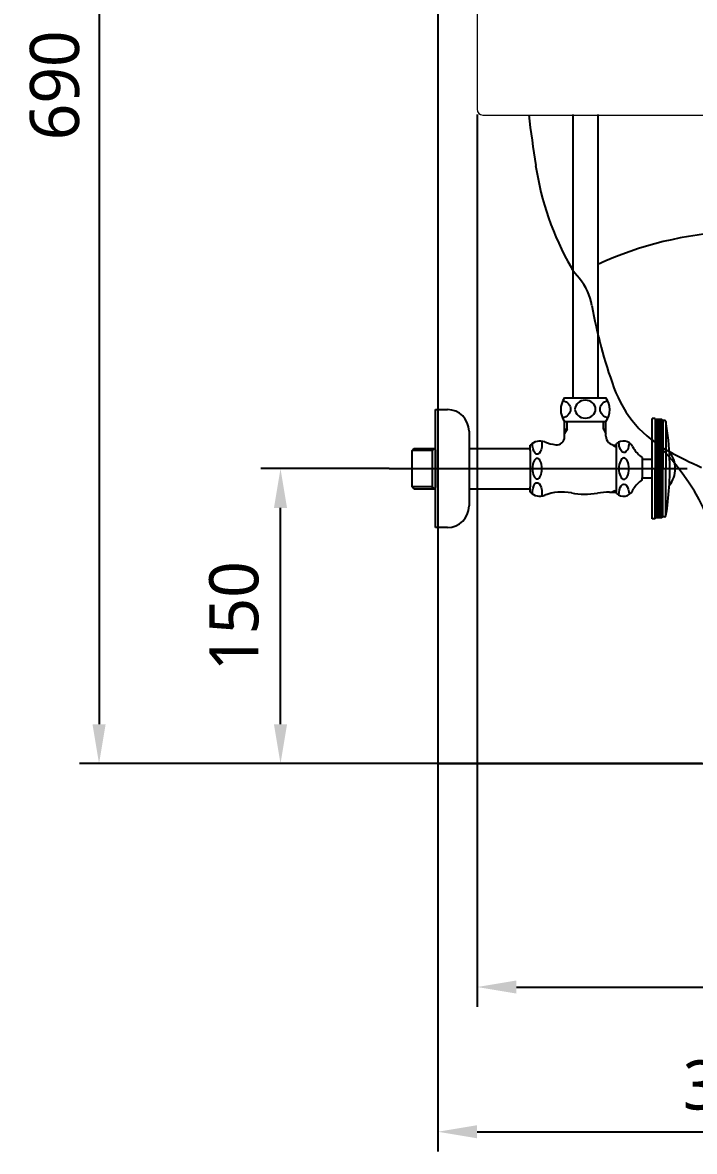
# Model space of a CAD drawing. Extents: x 2405 to 4616, y 341 to 2571.
# Drawn here: x 2405 to 2747, y 341 to 914 of the extents above; entities that cross this region are included whole.
import ezdxf

# ---------------------------------------------------------------- set-up
doc = ezdxf.new("R2010")
doc.units = 0
doc.header["$LTSCALE"] = 20
doc.header["$MEASUREMENT"] = 0
doc.layers.get('0').update_dxf_attribs({"linetype": 'CONTINUOUS'})
doc.layers.get('DEFPOINTS').update_dxf_attribs({"linetype": 'CONTINUOUS'})
for name, color, linetype in [('1', 1, 'CONTINUOUS'), ('4', 4, 'CONTINUOUS'), ('6', 6, 'CONTINUOUS')]:
    doc.layers.add(name, color=color, linetype=linetype)
doc.styles.get("Standard").update_dxf_attribs({"font": 'NanumGothic.ttf'})
doc.dimstyles.get("Standard").update_dxf_attribs({"dimtxt": 2.7, "dimasz": 2, "dimexe": 2, "dimexo": 1, "dimgap": 1.5, "dimtad": 1, "dimlfac": 10, "dimzin": 0, "dimdsep": 46, "dimtxsty": 'Standard', "dimcen": 0, "dimclrt": 2, "dimadec": 0, "dimazin": 0, "dimtfac": 1, "dimtofl": 0, "dimtmove": 0, "dimatfit": 3, "dimfxl": 0, "dimtolj": 1, "dimtzin": 0, "dimarcsym": 0})

# ---------------------------------------------------------------- blocks, each defined once
blk = doc.blocks.new('*D13')
at = {"layer": '1', "color": 3, "linetype": 'ByBlock', "lineweight": -2}
for p, q in [((2616.47, 537.68), (2616.47, 340.5)), ((2921.47, 404.1), (2921.47, 340.5)), ((2636.47, 350.5), (2901.47, 350.5))]:
    blk.add_line(p, q, dxfattribs=at)
at = {"layer": '1', "color": 3}
for points in [[(2636.47, 353.84), (2636.47, 347.17), (2616.47, 350.5)], [(2901.47, 353.84), (2901.47, 347.17), (2921.47, 350.5)]]:
    blk.add_solid(points, dxfattribs=at)
at = {"layer": 'DEFPOINTS', "color": 0}
for p in [(2616.47, 537.68), (2921.47, 404.1), (2921.47, 350.5)]:
    blk.add_point(p, dxfattribs=at)
at = {"layer": '1', "color": 2, "insert": (2768.97, 374.13), "char_height": 25, "attachment_point": 5}
blk.add_mtext('\\A1;305', dxfattribs=at)
blk = doc.blocks.new('*D14')
at = {"layer": '1', "color": 3, "linetype": 'ByBlock', "lineweight": -2}
for p, q in [((2591.81, 687.68), (2526.47, 687.68)), ((2536.47, 557.68), (2536.47, 667.68)), ((2616.47, 537.68), (2526.47, 537.68))]:
    blk.add_line(p, q, dxfattribs=at)
at = {"layer": '1', "color": 3}
for points in [[(2533.14, 667.68), (2539.8, 667.68), (2536.47, 687.68)], [(2533.14, 557.68), (2539.8, 557.68), (2536.47, 537.68)]]:
    blk.add_solid(points, dxfattribs=at)
at = {"layer": 'DEFPOINTS', "color": 0}
for p in [(2536.47, 687.68), (2591.81, 687.68), (2616.47, 537.68)]:
    blk.add_point(p, dxfattribs=at)
at = {"layer": '1', "color": 2, "insert": (2512.9, 612.68), "char_height": 25, "attachment_point": 5, "rotation": 90}
blk.add_mtext('\\A1;150', dxfattribs=at)
blk = doc.blocks.new('*D10')
at = {"layer": '1', "color": 3, "linetype": 'ByBlock', "lineweight": -2}
for p, q in [((2636.47, 867.68), (2636.47, 414.1)), ((2921.47, 449.27), (2921.47, 414.1)), ((2656.47, 424.1), (2901.47, 424.1))]:
    blk.add_line(p, q, dxfattribs=at)
at = {"layer": '1', "color": 3}
for points in [[(2656.47, 427.43), (2656.47, 420.76), (2636.47, 424.1)], [(2901.47, 427.43), (2901.47, 420.76), (2921.47, 424.1)]]:
    blk.add_solid(points, dxfattribs=at)
at = {"layer": 'DEFPOINTS', "color": 0}
for p in [(2636.47, 867.68), (2921.47, 449.27), (2921.47, 424.1)]:
    blk.add_point(p, dxfattribs=at)
at = {"layer": '1', "color": 2, "insert": (2778.97, 447.71), "char_height": 25, "attachment_point": 5}
blk.add_mtext('\\A1;285', dxfattribs=at)
blk = doc.blocks.new('*D8')
at = {"color": 3, "linetype": 'ByBlock', "lineweight": -2}
for p, q in [((2640.42, 1227.45), (2434.2, 1227.45)), ((2444.2, 1207.45), (2444.2, 557.68)), ((2751, 537.68), (2434.2, 537.68))]:
    blk.add_line(p, q, dxfattribs=at)
at = {"color": 3, "linetype": 'Continuous'}
for points in [[(2440.87, 1207.45), (2447.53, 1207.45), (2444.2, 1227.45)], [(2440.87, 557.68), (2447.53, 557.68), (2444.2, 537.68)]]:
    blk.add_solid(points, dxfattribs=at)
at = {"layer": 'DEFPOINTS', "color": 0, "linetype": 'Continuous'}
for p in [(2640.42, 1227.45), (2444.2, 537.68), (2751, 537.68)]:
    blk.add_point(p, dxfattribs=at)
at = {"color": 2, "linetype": 'Continuous', "lineweight": 0, "insert": (2421.7, 882.57), "char_height": 25, "attachment_point": 5, "rotation": 90}
blk.add_mtext('\\A1;690', dxfattribs=at)

msp = doc.modelspace()

# ---------------------------------------------------------------- linework, layer by layer
at = {"color": 0, "linetype": 'Continuous', "lineweight": 0}
for p, q in [((2636.42, 1193.45), (2636.42, 870.42)), ((2639.42, 867.42), (2797.88, 867.42))]:
    msp.add_line(p, q, dxfattribs=at)
at = {"color": 0}
msp.add_line((2686.17, 787.22), (2688.45, 784.45), dxfattribs=at)
at = {"color": 0, "linetype": 'Continuous', "lineweight": 0}
msp.add_arc((2639.42, 870.42), 3, 180, 270, dxfattribs=at)
at = {"color": 0}
for centre, radius, start, end in [((3637.48, 988.88), 982.3, 187.09348, 188.60773), ((2814.55, 864.31), 150, 188.60773, 209.68275), ((2774.29, 625.8), 182.48, 70.64618, 114.75388), ((2701.61, 799.93), 20, 209.68275, 219.47246), ((2665.29, 765.38), 30, 10.0207, 39.47246), ((2941.02, 814.1), 250, 190.0207, 199.94069), ((2762.41, 749.3), 60, 199.94069, 241.61046), ((2646.94, 616.77), 116.3, 9.15728, 47.46405), ((2852.75, 916.45), 250, 241.61046, 245.88583)]:
    msp.add_arc(centre, radius, start, end, dxfattribs=at)
at = {"layer": '1'}
msp.add_line((2591.81, 687.68), (2743.35, 687.68), dxfattribs=at)
msp.add_line((2591.81, 687.68), (2743.35, 687.68), dxfattribs=at)
at = {"layer": '4'}
for p, q in [((2685.12, 867.68), (2685.12, 723.68)), ((2685.12, 867.68), (2685.12, 723.68)), ((2697.82, 867.68), (2697.82, 723.68)), ((2697.82, 867.68), (2697.82, 723.68)), ((2680.97, 723.68), (2685.12, 723.68)), ((2680.97, 723.68), (2685.12, 723.68)), ((2685.12, 723.68), (2701.97, 723.68)), ((2685.12, 723.68), (2701.97, 723.68)), ((2615.35, 657.68), (2615.35, 717.68)), ((2615.35, 717.68), (2621.35, 717.68)), ((2615.35, 657.68), (2615.35, 717.68)), ((2615.35, 717.68), (2621.35, 717.68)), ((2725.47, 712.18), (2725.47, 713.18)), ((2726.97, 713.18), (2725.47, 713.18)), ((2725.47, 712.18), (2725.47, 713.18)), ((2726.97, 713.18), (2725.47, 713.18)), ((2725.47, 687.68), (2725.47, 712.18)), ((2725.47, 687.68), (2725.47, 712.18)), ((2726.97, 712.98), (2726.97, 713.18)), ((2726.97, 712.98), (2726.97, 713.18)), ((2726.97, 712.98), (2726.97, 687.68)), ((2726.97, 712.98), (2726.97, 687.68)), ((2730.47, 712.27), (2726.97, 712.27)), ((2730.47, 712.27), (2726.97, 712.27)), ((2730.47, 712.68), (2727.27, 712.68)), ((2730.47, 712.68), (2727.27, 712.68)), ((2730.97, 712.18), (2730.47, 712.68)), ((2730.47, 712.68), (2730.47, 687.68)), ((2730.97, 712.18), (2730.47, 712.68)), ((2730.47, 712.68), (2730.47, 687.68)), ((2731.79, 712.18), (2730.97, 712.18)), ((2730.97, 712.18), (2730.97, 687.68)), ((2731.79, 712.18), (2730.97, 712.18)), ((2730.97, 712.18), (2730.97, 687.68)), ((2632.35, 706.68), (2632.35, 668.68)), ((2632.35, 706.68), (2632.35, 668.68)), ((2680.97, 711.68), (2701.97, 711.68)), ((2680.97, 703.77), (2680.97, 711.68)), ((2680.97, 711.68), (2701.97, 711.68)), ((2680.97, 703.77), (2680.97, 711.68)), ((2680.97, 707.68), (2682.22, 707.68)), ((2682.22, 707.68), (2680.97, 705.52)), ((2680.97, 707.68), (2682.22, 707.68)), ((2682.22, 707.68), (2680.97, 705.52)), ((2682.22, 707.68), (2682.22, 711.68)), ((2682.22, 707.68), (2682.22, 711.68)), ((2700.72, 707.68), (2700.72, 711.68)), ((2700.72, 707.68), (2700.72, 711.68)), ((2700.72, 707.68), (2701.97, 707.68)), ((2700.72, 707.68), (2701.97, 705.52)), ((2700.72, 707.68), (2701.97, 707.68)), ((2700.72, 707.68), (2701.97, 705.52)), ((2701.97, 704.18), (2701.97, 711.68)), ((2701.97, 704.18), (2701.97, 711.68)), ((2730.47, 711.27), (2726.97, 711.27)), ((2730.47, 711.27), (2726.97, 711.27)), ((2730.47, 710.27), (2726.97, 710.27)), ((2730.47, 710.27), (2726.97, 710.27)), ((2730.47, 709.27), (2726.97, 709.27)), ((2730.47, 709.27), (2726.97, 709.27)), ((2730.47, 708.27), (2726.97, 708.27)), ((2730.47, 708.27), (2726.97, 708.27)), ((2730.47, 707.27), (2726.97, 707.27)), ((2730.47, 707.27), (2726.97, 707.27)), ((2730.47, 706.27), (2726.97, 706.27)), ((2730.47, 706.27), (2726.97, 706.27)), ((2732.39, 711.68), (2732.39, 687.68)), ((2732.39, 711.68), (2732.39, 687.68)), ((2707.38, 699.68), (2707.38, 700.4)), ((2707.38, 699.68), (2707.38, 700.4)), ((2730.47, 705.27), (2726.97, 705.27)), ((2730.47, 705.27), (2726.97, 705.27)), ((2730.47, 704.27), (2726.97, 704.27)), ((2730.47, 704.27), (2726.97, 704.27)), ((2730.47, 703.27), (2726.97, 703.27)), ((2730.47, 703.27), (2726.97, 703.27)), ((2730.47, 702.27), (2726.97, 702.27)), ((2730.47, 702.27), (2726.97, 702.27)), ((2730.47, 701.27), (2726.97, 701.27)), ((2730.47, 701.27), (2726.97, 701.27)), ((2730.47, 700.27), (2726.97, 700.27)), ((2730.47, 700.27), (2726.97, 700.27)), ((2603.35, 696.93), (2604.35, 697.93)), ((2603.35, 696.93), (2604.35, 697.93)), ((2613.85, 696.93), (2603.35, 696.93)), ((2613.85, 696.93), (2603.35, 696.93)), ((2603.47, 678.43), (2603.47, 696.93)), ((2603.47, 678.43), (2603.47, 696.93)), ((2604.35, 697.93), (2615.35, 697.93)), ((2604.35, 697.93), (2615.35, 697.93)), ((2613.85, 696.93), (2614.85, 697.93)), ((2613.85, 677.43), (2613.85, 697.93)), ((2613.85, 696.93), (2614.85, 697.93)), ((2613.85, 677.43), (2613.85, 697.93)), ((2615.35, 697.31), (2615.35, 678.05)), ((2615.35, 697.31), (2615.35, 678.05)), ((2632.35, 697.93), (2663.47, 697.93)), ((2632.35, 697.93), (2663.47, 697.93)), ((2663.47, 696.93), (2663.47, 699.68)), ((2663.47, 696.93), (2663.47, 699.68)), ((2663.47, 696.93), (2663.47, 678.43)), ((2663.47, 696.93), (2663.47, 678.43)), ((2706.47, 698.93), (2705.17, 699.87)), ((2706.47, 698.93), (2705.17, 699.87)), ((2706.47, 699.68), (2707.38, 699.68)), ((2706.47, 698.93), (2706.47, 699.68)), ((2706.47, 699.68), (2707.38, 699.68)), ((2706.47, 698.93), (2706.47, 699.68)), ((2706.47, 698.93), (2707.38, 698.93)), ((2706.47, 698.93), (2707.38, 698.93)), ((2707.38, 675.68), (2707.38, 699.68)), ((2707.38, 675.68), (2707.38, 699.68)), ((2715.5, 699), (2716.05, 698.05)), ((2715.5, 699), (2716.05, 698.05)), ((2730.47, 699.27), (2726.97, 699.27)), ((2730.47, 699.27), (2726.97, 699.27)), ((2730.47, 698.27), (2726.97, 698.27)), ((2730.47, 698.27), (2726.97, 698.27)), ((2730.47, 697.27), (2726.97, 697.27)), ((2730.47, 697.27), (2726.97, 697.27)), ((2730.47, 696.27), (2726.97, 696.27)), ((2730.47, 696.27), (2726.97, 696.27)), ((2730.47, 695.27), (2726.97, 695.27)), ((2730.47, 695.27), (2726.97, 695.27)), ((2720.38, 693.41), (2720.38, 692.43)), ((2720.38, 693.41), (2720.38, 692.43)), ((2720.38, 692.43), (2725.47, 692.43)), ((2720.38, 692.43), (2720.38, 682.93)), ((2720.38, 692.43), (2725.47, 692.43)), ((2720.38, 692.43), (2720.38, 682.93)), ((2730.47, 694.27), (2726.97, 694.27)), ((2730.47, 694.27), (2726.97, 694.27)), ((2730.47, 693.27), (2726.97, 693.27)), ((2730.47, 693.27), (2726.97, 693.27)), ((2730.47, 692.27), (2726.97, 692.27)), ((2730.47, 692.27), (2726.97, 692.27)), ((2730.47, 691.27), (2726.97, 691.27)), ((2730.47, 691.27), (2726.97, 691.27)), ((2730.47, 690.27), (2726.97, 690.27)), ((2730.47, 690.27), (2726.97, 690.27)), ((2730.47, 689.27), (2726.97, 689.27)), ((2730.47, 689.27), (2726.97, 689.27)), ((2725.47, 662.18), (2725.47, 687.68)), ((2725.47, 662.18), (2725.47, 687.68)), ((2730.47, 688.27), (2726.97, 688.27)), ((2730.47, 688.27), (2726.97, 688.27)), ((2726.97, 662.38), (2726.97, 687.68)), ((2726.97, 662.38), (2726.97, 687.68)), ((2730.47, 687.09), (2726.97, 687.09)), ((2730.47, 687.09), (2726.97, 687.09)), ((2730.47, 686.09), (2726.97, 686.09)), ((2730.47, 686.09), (2726.97, 686.09)), ((2730.47, 685.09), (2726.97, 685.09)), ((2730.47, 685.09), (2726.97, 685.09)), ((2730.47, 684.09), (2726.97, 684.09)), ((2730.47, 684.09), (2726.97, 684.09)), ((2730.47, 683.09), (2726.97, 683.09)), ((2730.47, 683.09), (2726.97, 683.09)), ((2730.47, 662.68), (2730.47, 687.68)), ((2730.47, 662.68), (2730.47, 687.68)), ((2730.97, 663.18), (2730.97, 687.68)), ((2730.97, 663.18), (2730.97, 687.68)), ((2732.39, 663.68), (2732.39, 687.68)), ((2732.39, 663.68), (2732.39, 687.68)), ((2613.85, 678.43), (2603.35, 678.43)), ((2604.35, 677.43), (2603.35, 678.43)), ((2613.85, 678.43), (2603.35, 678.43)), ((2604.35, 677.43), (2603.35, 678.43)), ((2604.35, 677.43), (2615.35, 677.43)), ((2604.35, 677.43), (2615.35, 677.43)), ((2614.85, 677.43), (2613.85, 678.43)), ((2614.85, 677.43), (2613.85, 678.43)), ((2632.35, 677.43), (2663.47, 677.43)), ((2632.35, 677.43), (2663.47, 677.43)), ((2663.47, 675.68), (2663.47, 678.43)), ((2663.47, 675.68), (2663.47, 678.43)), ((2663.47, 677.43), (2663.47, 677.25)), ((2663.47, 677.43), (2663.47, 677.25)), ((2715.5, 676.36), (2716.05, 677.32)), ((2715.5, 676.36), (2716.05, 677.32)), ((2720.38, 681.95), (2720.38, 682.93)), ((2720.38, 682.93), (2725.47, 682.93)), ((2720.38, 681.95), (2720.38, 682.93)), ((2720.38, 682.93), (2725.47, 682.93)), ((2730.47, 682.09), (2726.97, 682.09)), ((2730.47, 682.09), (2726.97, 682.09)), ((2730.47, 681.09), (2726.97, 681.09)), ((2730.47, 681.09), (2726.97, 681.09)), ((2730.47, 680.09), (2726.97, 680.09)), ((2730.47, 680.09), (2726.97, 680.09)), ((2730.47, 679.09), (2726.97, 679.09)), ((2730.47, 679.09), (2726.97, 679.09)), ((2730.47, 678.09), (2726.97, 678.09)), ((2730.47, 678.09), (2726.97, 678.09)), ((2663.47, 675.68), (2663.47, 677.25)), ((2663.47, 675.68), (2663.47, 677.25)), ((2703.76, 675.68), (2707.38, 675.68)), ((2703.76, 675.68), (2707.38, 675.68)), ((2706.47, 676.43), (2705.17, 675.68)), ((2706.47, 676.43), (2705.17, 675.68)), ((2706.47, 676.43), (2707.38, 676.43)), ((2706.47, 675.68), (2706.47, 676.43)), ((2706.47, 676.43), (2707.38, 676.43)), ((2706.47, 675.68), (2706.47, 676.43)), ((2707.38, 674.96), (2707.38, 675.68)), ((2707.38, 674.96), (2707.38, 675.68)), ((2730.47, 677.09), (2726.97, 677.09)), ((2730.47, 677.09), (2726.97, 677.09)), ((2730.47, 676.09), (2726.97, 676.09)), ((2730.47, 676.09), (2726.97, 676.09)), ((2730.47, 675.09), (2726.97, 675.09)), ((2730.47, 675.09), (2726.97, 675.09)), ((2730.47, 674.09), (2726.97, 674.09)), ((2730.47, 674.09), (2726.97, 674.09)), ((2730.47, 673.09), (2726.97, 673.09)), ((2730.47, 673.09), (2726.97, 673.09)), ((2730.47, 672.09), (2726.97, 672.09)), ((2730.47, 672.09), (2726.97, 672.09)), ((2730.47, 671.09), (2726.97, 671.09)), ((2730.47, 671.09), (2726.97, 671.09)), ((2730.47, 670.09), (2726.97, 670.09)), ((2730.47, 670.09), (2726.97, 670.09)), ((2730.47, 669.09), (2726.97, 669.09)), ((2730.47, 669.09), (2726.97, 669.09)), ((2730.47, 668.09), (2726.97, 668.09)), ((2730.47, 668.09), (2726.97, 668.09)), ((2730.47, 667.09), (2726.97, 667.09)), ((2730.47, 667.09), (2726.97, 667.09)), ((2730.47, 666.09), (2726.97, 666.09)), ((2730.47, 666.09), (2726.97, 666.09)), ((2726.97, 662.18), (2725.47, 662.18)), ((2726.97, 662.18), (2725.47, 662.18)), ((2730.47, 665.09), (2726.97, 665.09)), ((2730.47, 665.09), (2726.97, 665.09)), ((2730.47, 664.09), (2726.97, 664.09)), ((2730.47, 664.09), (2726.97, 664.09)), ((2730.47, 663.09), (2726.97, 663.09)), ((2730.47, 663.09), (2726.97, 663.09)), ((2726.97, 662.18), (2726.97, 662.38)), ((2726.97, 662.18), (2726.97, 662.38)), ((2730.47, 662.68), (2727.27, 662.68)), ((2730.47, 662.68), (2727.27, 662.68)), ((2730.97, 663.18), (2730.47, 662.68)), ((2730.97, 663.18), (2730.47, 662.68)), ((2731.79, 663.18), (2730.97, 663.18)), ((2731.79, 663.18), (2730.97, 663.18)), ((2621.35, 657.68), (2615.35, 657.68)), ((2621.35, 657.68), (2615.35, 657.68))]:
    msp.add_line(p, q, dxfattribs=at)
for centre, radius, start, end in [((2688.97, 717.68), 10, 143.1301, 216.8699), ((2688.97, 717.68), 10, 143.1301, 216.8699), ((2693.97, 717.68), 10, 323.1301, 36.8699), ((2693.97, 717.68), 10, 323.1301, 36.8699), ((2621.35, 706.68), 11, 0, 90), ((2621.35, 706.68), 11, 0, 90), ((2727.27, 712.98), 0.3, 180, 270), ((2727.27, 712.98), 0.3, 180, 270), ((2731.79, 711.48), 0.7, 9.49341, 90), ((2731.79, 711.48), 0.7, 9.49341, 90), ((2589.47, 687.68), 145, 1.94314, 9.49341), ((2589.47, 687.68), 145, 1.94314, 9.49341), ((2668.38, 694.69), 7, 69.03386, 134.51294), ((2668.38, 694.69), 7, 69.03386, 134.51294), ((2679.77, 724.41), 24.83, 249.03386, 262.28832), ((2679.77, 724.41), 24.83, 249.03386, 262.28832), ((2676.97, 703.77), 4, 262.28832, 0), ((2676.97, 703.77), 4, 262.28832, 0), ((2706.47, 704.18), 4.5, 180, 270), ((2706.47, 704.18), 4.5, 180, 270), ((2710.86, 696.32), 5.36, 30, 130.43057), ((2710.86, 696.32), 5.36, 30, 130.43057), ((2728.17, 705.05), 14, 210, 236.19018), ((2728.17, 705.05), 14, 210, 236.19018), ((2723.22, 687.64), 14, 0.24727, 38.21407), ((2723.22, 687.64), 14, 0.24727, 38.21407), ((2589.47, 687.68), 145, 350.50659, 1.94314), ((2589.47, 687.68), 145, 350.50659, 1.94314), ((2723.22, 687.76), 14, 321.78593, 359.75273), ((2723.22, 687.76), 14, 321.78593, 359.75273), ((2728.17, 670.32), 14, 123.80982, 150), ((2728.17, 670.32), 14, 123.80982, 150), ((2668.38, 680.67), 7, 225.5, 290.96614), ((2668.38, 680.67), 7, 225.5, 290.96614), ((2679.77, 650.95), 24.83, 79.26272, 110.96614), ((2679.77, 650.95), 24.83, 79.26272, 110.96614), ((2691.47, 712.68), 38, 259.26273, 279.30483), ((2691.47, 712.68), 38, 259.26273, 279.30483), ((2703.76, 637.68), 38, 90, 99.30482), ((2703.76, 637.68), 38, 90, 99.30482), ((2710.86, 679.04), 5.36, 229.56943, 330), ((2710.86, 679.04), 5.36, 229.56943, 330), ((2621.35, 668.68), 11, 270, 0), ((2621.35, 668.68), 11, 270, 0), ((2727.27, 662.38), 0.3, 90, 180), ((2727.27, 662.38), 0.3, 90, 180), ((2731.79, 663.88), 0.7, 270, 350.50659), ((2731.79, 663.88), 0.7, 270, 350.50659)]:
    msp.add_arc(centre, radius, start, end, dxfattribs=at)
at = {"layer": '4', "extrusion": (0, 0, -1)}
for centre, major_axis, ratio, start_param, end_param in [((2678.79, 717.91), (-5.23, 0), 0.866391, 1.824119, 4.49897), ((2678.79, 717.91), (-5.23, 0), 0.866391, 1.824119, 4.49897), ((2704.24, 717.91), (-5.23, 0), 0.866391, 4.942097, 7.58465), ((2704.24, 717.91), (-5.23, 0), 0.866391, 4.942097, 7.58465), ((2667.03, 700.19), (0, -5.22), 0.46009, 4.433611, 7.934688), ((2667.03, 700.19), (0, -5.22), 0.46009, 4.433611, 7.934688), ((2711.15, 701.27), (0, -5.4), 0.478204, 4.79078, 7.834251), ((2711.15, 701.27), (0, -5.4), 0.478204, 4.79078, 7.834251), ((2667.03, 675.27), (0, -5.22), 0.46009, 1.472186, 5.009627), ((2667.03, 675.27), (0, -5.22), 0.46009, 1.472186, 5.009627), ((2711.15, 674.36), (0, -5.4), 0.478204, 1.540108, 4.68362), ((2711.15, 674.36), (0, -5.4), 0.478204, 1.540108, 4.68362)]:
    msp.add_ellipse(centre, major_axis=major_axis, ratio=ratio, start_param=start_param, end_param=end_param, dxfattribs=at)
for centre, major_axis, ratio in [((2691.47, 717.91), (-5.23, 0), 0.866391), ((2691.47, 717.91), (-5.23, 0), 0.866391), ((2667.03, 687.68), (0, -5.22), 0.46009), ((2667.03, 687.68), (0, -5.22), 0.46009), ((2711.15, 687.68), (0, -5.4), 0.478204), ((2711.15, 687.68), (0, -5.4), 0.478204)]:
    msp.add_ellipse(centre, major_axis=major_axis, ratio=ratio, dxfattribs=at)
at = {"layer": '6'}
msp.add_lwpolyline([(4616.47, 2432.68), (2616.47, 2432.68), (2616.47, 537.68), (4513.87, 537.68), (4513.87, 1537.68)], dxfattribs=at)

# ---------------------------------------------------------------- dimensions: what is measured, and where the dimension line sits
at = {"linetype": 'Continuous', "lineweight": 0}
dim = msp.add_linear_dim(base=(2444.2, 537.68), p1=(2640.42, 1227.45), p2=(2751, 537.68), angle=90, dimstyle='Standard', override={"dimtxt": 25, "dimasz": 20, "dimexe": 10, "dimexo": 0, "dimgap": 10, "dimtoh": 1, "dimdec": 0, "dimlfac": 1, "dimrnd": 0.5, "dimzin": 8, "dimclrd": 3, "dimclre": 3, "dimtdec": 0, "dimarcsym": 1}, dxfattribs=at)
dim.commit()
dim.dimension.update_dxf_attribs({"geometry": '*D8', "text_midpoint": (2421.7, 882.57)})
at = {"layer": '1'}
for base, p1, p2, picture, middle in [((2921.47, 424.1), (2636.47, 867.68), (2921.47, 449.27), '*D10', (2778.97, 447.71)), ((2921.47, 350.5), (2616.47, 537.68), (2921.47, 404.1), '*D13', (2768.97, 374.13))]:
    dim = msp.add_linear_dim(base=base, p1=p1, p2=p2, dimstyle='Standard', override={"dimtxt": 25, "dimasz": 20, "dimexe": 10, "dimexo": 0, "dimgap": 10, "dimtoh": 1, "dimdec": 0, "dimlfac": 1, "dimrnd": 0.5, "dimzin": 8, "dimclrd": 3, "dimclre": 3, "dimtdec": 0, "dimarcsym": 1}, dxfattribs=at)
    dim.commit()
    dim.dimension.update_dxf_attribs({"geometry": picture, "text_midpoint": middle})
dim = msp.add_linear_dim(base=(2536.47, 687.68), p1=(2616.47, 537.68), p2=(2591.81, 687.68), angle=90, dimstyle='Standard', override={"dimtxt": 25, "dimasz": 20, "dimexe": 10, "dimexo": 0, "dimgap": 10, "dimtoh": 1, "dimdec": 0, "dimlfac": 1, "dimrnd": 0.5, "dimzin": 8, "dimclrd": 3, "dimclre": 3, "dimtdec": 0, "dimarcsym": 1}, dxfattribs=at)
dim.commit()
dim.dimension.update_dxf_attribs({"geometry": '*D14', "text_midpoint": (2512.9, 612.68)})

doc.saveas('drawing.dxf')
